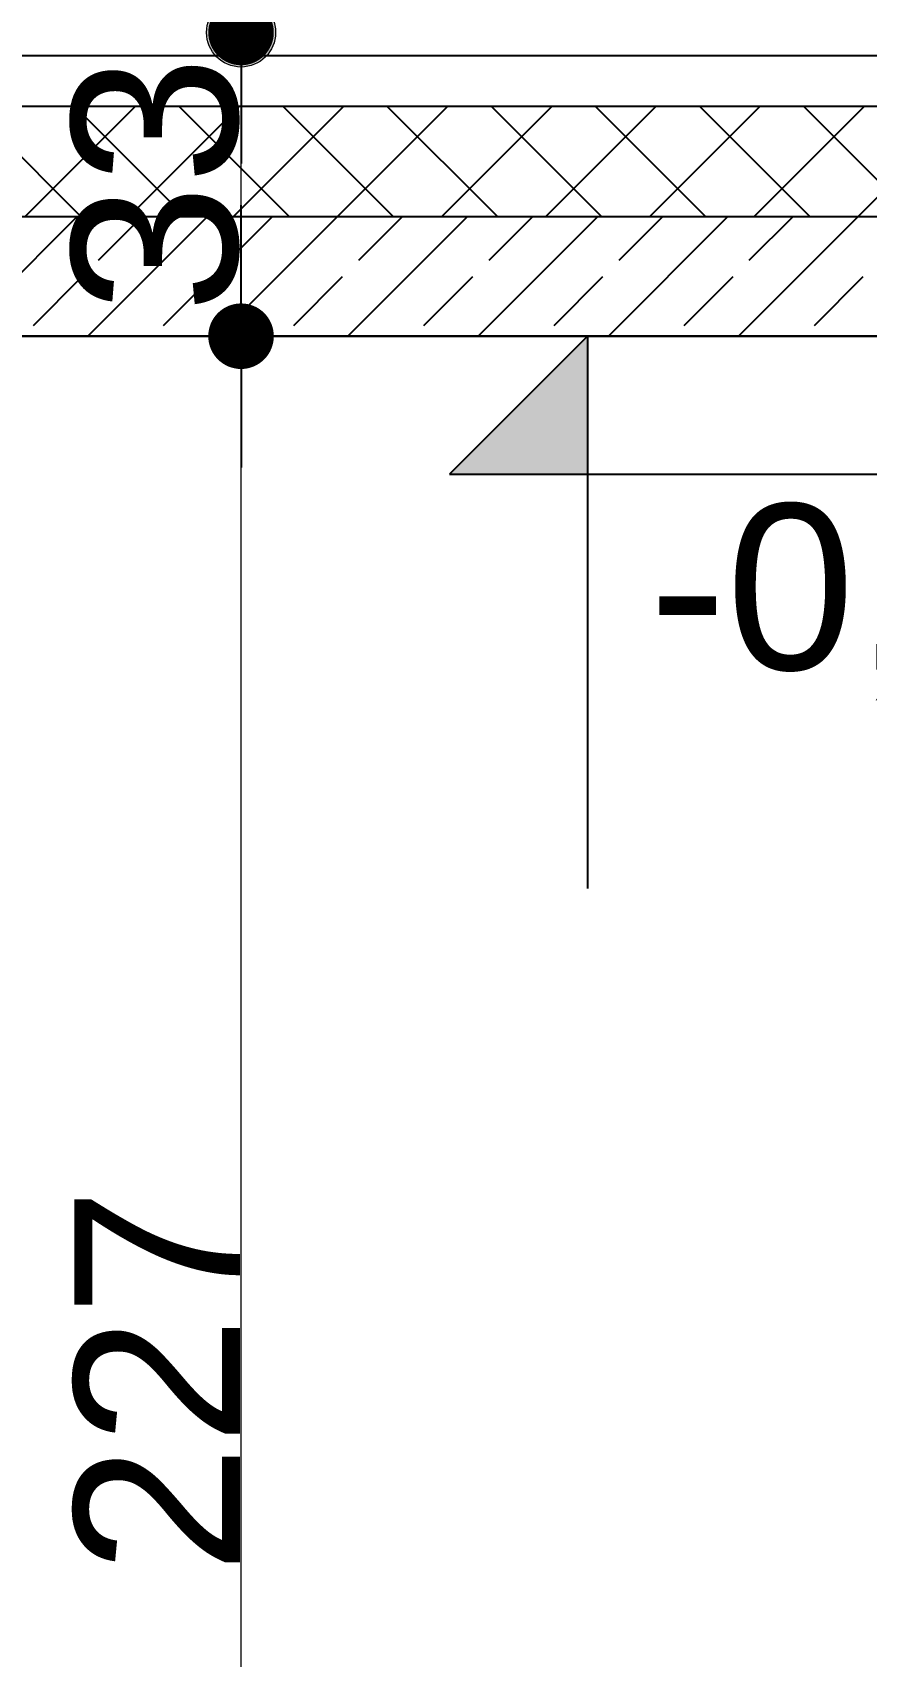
# Model space of a CAD drawing. Header units: millimetres. Extents: x 4647 to 73915, y -13612 to -8141.
# Drawn here: x 11966.2 to 12056.8, y -11250 to -11073.6 of the extents above; entities that cross this region are included whole.
import ezdxf

# ---------------------------------------------------------------- set-up
doc = ezdxf.new("R2010")
doc.units = ezdxf.units.MM
doc.layers.add('WIDOK', color=7, linetype='Continuous')
doc.layers.add('Wymiarowanie - Ogólne', color=7, linetype='Continuous')
doc.styles.add('GENERATED_STYLE_3', font='arial.ttf')
doc.styles.add('GENERATED_STYLE_4', font='arial.ttf')

# ---------------------------------------------------------------- blocks, each defined once
blk = doc.blocks.new('ARROWHEAD_11')
at = {"linetype": 'Continuous'}
blk.add_line((0, 0), (-1, 0), dxfattribs=at)
at = {"linetype": 'Continuous', "const_width": 0.25, "flags": 128}
blk.add_lwpolyline([(-0.125, 0, 1), (0.125, 0, 1)], format="xyb", close=True, dxfattribs=at)

msp = doc.modelspace()

# ---------------------------------------------------------------- hatches: boundary and pattern name
at = {"layer": 'Wymiarowanie - Ogólne', "linetype": 'Continuous', "lineweight": 13}
msp.add_hatch(color=254, dxfattribs=at).paths.add_polyline_path([(11992.6, -11073.57), (11992.32, -11072.13), (11991.5, -11070.92), (11990.29, -11070.1), (11988.85, -11069.82), (11987.42, -11070.1), (11986.2, -11070.92), (11985.39, -11072.13), (11985.1, -11073.57), (11985.39, -11075), (11986.2, -11076.22), (11987.42, -11077.03), (11988.85, -11077.32), (11990.29, -11077.03), (11991.5, -11076.22), (11992.32, -11075)], flags=0)
at = {"layer": 'Wymiarowanie - Ogólne', "linetype": 'Continuous', "lineweight": 25}
msp.add_hatch(color=161, dxfattribs=at).paths.add_polyline_path([(12026.51, -11106.57), (12011.51, -11121.57), (12026.51, -11121.57)], flags=0)

# ---------------------------------------------------------------- linework, layer by layer
msp.add_line((12111.98, -11106.57), (11932.47, -11106.57))
at = {"layer": 'WIDOK'}
for p, q in [((11738.98, -11076.07), (12111.98, -11076.07)), ((11738.98, -11076.07), (12111.98, -11076.07)), ((11738.98, -11081.57), (12111.98, -11081.57)), ((11738.98, -11081.57), (12111.98, -11081.57)), ((11739.28, -11093.57), (12111.98, -11093.57)), ((11739.28, -11093.57), (12345.09, -11093.57)), ((11739.28, -11106.57), (12345.09, -11106.57))]:
    msp.add_line(p, q, dxfattribs=at)
at = {"layer": 'WIDOK', "linetype": 'Continuous'}
for p, q in [((11971.45, -11093.57), (11959.45, -11081.57)), ((11965.39, -11093.57), (11977.39, -11081.57)), ((11982.76, -11093.57), (11970.76, -11081.57)), ((11976.7, -11093.57), (11988.7, -11081.57)), ((11994.08, -11093.57), (11982.08, -11081.57)), ((11988.02, -11093.57), (12000.02, -11081.57)), ((12005.39, -11093.57), (11993.39, -11081.57)), ((11999.33, -11093.57), (12011.33, -11081.57)), ((12016.7, -11093.57), (12004.7, -11081.57)), ((12010.65, -11093.57), (12022.65, -11081.57)), ((12028.02, -11093.57), (12016.02, -11081.57)), ((12021.96, -11093.57), (12033.96, -11081.57)), ((12039.33, -11093.57), (12027.33, -11081.57)), ((12033.27, -11093.57), (12045.27, -11081.57)), ((12050.65, -11093.57), (12038.65, -11081.57)), ((12044.59, -11093.57), (12056.59, -11081.57)), ((12061.96, -11093.57), (12049.96, -11081.57)), ((12055.9, -11093.57), (12067.9, -11081.57)), ((11958.05, -11106.57), (11971.05, -11093.57)), ((11972.19, -11106.57), (11985.19, -11093.57)), ((11973.37, -11098.32), (11978.12, -11093.57)), ((11986.33, -11106.57), (11999.33, -11093.57)), ((11987.51, -11098.32), (11992.26, -11093.57)), ((12000.47, -11106.57), (12013.47, -11093.57)), ((12001.65, -11098.32), (12006.4, -11093.57)), ((12014.62, -11106.57), (12027.62, -11093.57)), ((12015.8, -11098.32), (12020.54, -11093.57)), ((12028.76, -11106.57), (12041.76, -11093.57)), ((12029.94, -11098.32), (12034.69, -11093.57)), ((12042.9, -11106.57), (12055.9, -11093.57)), ((12044.08, -11098.32), (12048.83, -11093.57)), ((11966.3, -11105.39), (11971.6, -11100.09)), ((11980.44, -11105.39), (11985.74, -11100.09)), ((11994.58, -11105.39), (11999.89, -11100.09)), ((12008.72, -11105.39), (12014.03, -11100.09)), ((12022.87, -11105.39), (12028.17, -11100.09)), ((12037.01, -11105.39), (12042.31, -11100.09)), ((12051.15, -11105.39), (12056.45, -11100.09))]:
    msp.add_line(p, q, dxfattribs=at)
at = {"layer": 'Wymiarowanie - Ogólne', "color": 151, "lineweight": 20}
for p, q in [((11988.85, -11092.32), (11988.85, -11087.82)), ((12008.89, -11106.57), (11988.67, -11106.57)), ((12008.89, -11106.57), (11988.67, -11106.57)), ((12026.51, -11106.57), (12015.26, -11106.57)), ((12026.51, -11106.57), (12037.76, -11106.57)), ((11988.85, -11319.32), (11988.85, -11120.82))]:
    msp.add_line(p, q, dxfattribs=at)
at = {"layer": 'Wymiarowanie - Ogólne', "color": 161, "lineweight": 25}
for p, q in [((12026.51, -11106.57), (12011.51, -11121.57)), ((12026.51, -11106.57), (12026.51, -11166.57)), ((12011.51, -11121.57), (12026.51, -11121.57)), ((12026.51, -11121.57), (12094.11, -11121.57))]:
    msp.add_line(p, q, dxfattribs=at)
at = {"layer": 'Wymiarowanie - Ogólne', "color": 254, "lineweight": 13}
msp.add_circle((11988.85, -11073.57), 3.75, dxfattribs=at)

# ---------------------------------------------------------------- block references
at = {"layer": 'Wymiarowanie - Ogólne', "color": 151, "lineweight": 20, "xscale": 14.25, "yscale": 14.25, "zscale": 14.25}
for p, rotation in [((11988.85, -11073.57), 90), ((11988.85, -11106.57), 270), ((11988.85, -11106.57), 90)]:
    msp.add_blockref('ARROWHEAD_11', p, dxfattribs=dict(at, rotation=rotation))

# ---------------------------------------------------------------- texts
at = {"layer": 'Wymiarowanie - Ogólne', "color": 5, "style": 'GENERATED_STYLE_4'}
msp.add_text('-0,33', height=18, dxfattribs=at).set_placement((12033.19, -11142.8))
at = {"layer": 'Wymiarowanie - Ogólne', "color": 8, "lineweight": 20, "char_height": 18, "attachment_point": 5, "rotation": 90, "style": 'GENERATED_STYLE_3'}
for s, insert in [('\\A1;33', (11979.57, -11090.07)), ('\\A1;227', (11979.72, -11220.07))]:
    msp.add_mtext(s, dxfattribs=dict(at, insert=insert))

doc.saveas('drawing.dxf')
